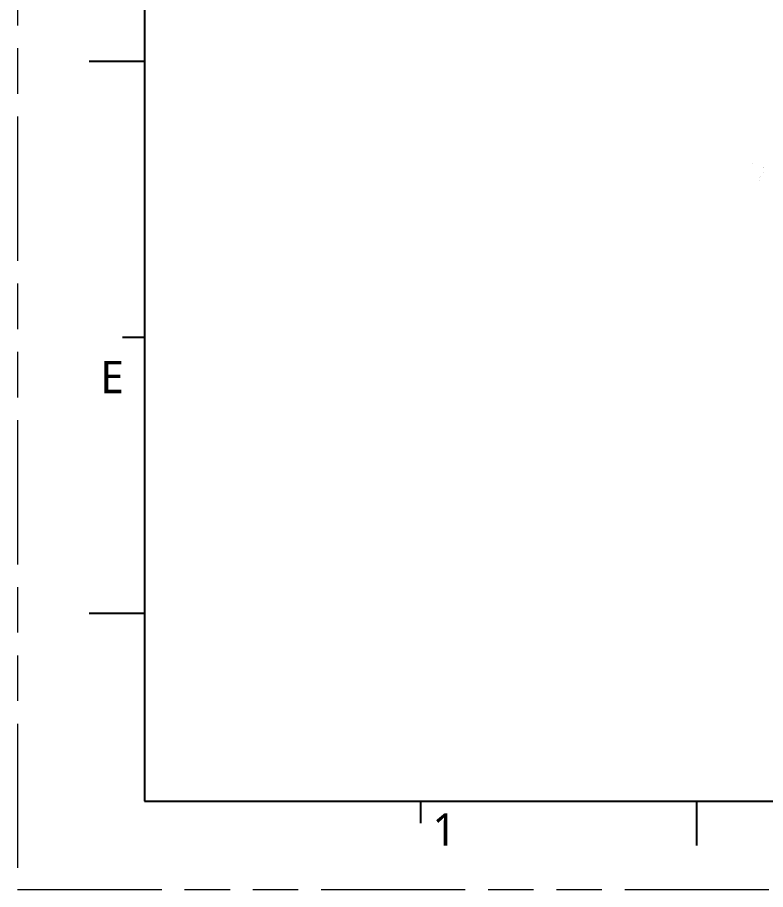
# Model space of a CAD drawing. Extents: x 388 to 686, y 182 to 393.
# Drawn here: x 387.8 to 437.1, y 182.3 to 239.8 of the extents above; entities that cross this region are included whole.
import ezdxf

# ---------------------------------------------------------------- set-up
doc = ezdxf.new("R2010")
doc.units = 0
doc.linetypes.add('PHANTOM', pattern=[29.5, 9.5, -1.5, 3, -1.5, 3, -1.5, 9.5])
doc.layers.get('0').update_dxf_attribs({"color": 9})
doc.layers.add('0PAPERF', color=2, linetype='PHANTOM', lineweight=5, plot=False)
doc.layers.add('DIM', color=3, linetype='Continuous', lineweight=5)
doc.layers.add('quyukuang', color=5, linetype='Continuous')
doc.layers.add('鵬鼎', color=5, linetype='Continuous')
doc.styles.get("Standard").update_dxf_attribs({"font": 'txt.shx'})

msp = doc.modelspace()

# ---------------------------------------------------------------- linework, layer by layer
for p, q in [((396.155, 382.333), (396.155, 188.139)), ((396.155, 236.869), (392.518, 236.869)), ((396.155, 218.686), (394.7, 218.686)), ((396.155, 205.193), (396.155, 200.672)), ((396.155, 200.672), (396.155, 196.15)), ((396.155, 200.503), (392.518, 200.503)), ((396.155, 197.183), (396.155, 192.661)), ((396.155, 192.661), (396.155, 188.139)), ((396.155, 188.139), (676.899, 188.139)), ((414.338, 188.139), (414.338, 186.684)), ((432.521, 188.139), (432.521, 185.23))]:
    msp.add_line(p, q)
at = {"layer": '0PAPERF'}
for p, q in [((387.79, 393.247), (387.79, 182.32)), ((387.79, 182.32), (686.066, 182.32))]:
    msp.add_line(p, q, dxfattribs=at)
at = {"layer": 'quyukuang', "const_width": 0.001}
for points in [[(436.215, 229.132), (436.215, 230.132, -0.414228), (436.315, 230.232), (436.658, 230.232, -0.345835), (436.948, 229.947, -0.225668), (436.862, 229.655), (436.888, 229.623, -0.074506), (436.903, 229.597), (436.941, 229.502, -0.096461), (436.949, 229.465), (436.949, 229.322, -0.351657), (436.658, 229.032), (436.315, 229.032, -0.414228)], [(436.415, 229.755), (436.638, 229.755), (436.71, 229.785, 0.372558), (436.71, 230.001), (436.638, 230.032), (436.415, 230.032)], [(436.415, 229.232), (436.638, 229.232), (436.71, 229.262, 0.320743), (436.71, 229.525), (436.638, 229.555), (436.415, 229.555)]]:
    msp.add_lwpolyline(points, format="xyb", close=True, dxfattribs=at)

# ---------------------------------------------------------------- texts
at = {"layer": 'DIM', "insert": (415.124, 187.339), "char_height": 2.13417, "width": 1.29935, "attachment_point": 1}
msp.add_mtext('{\\fMicrosoft JhengHei|b0|i0|c136|p0;\\C0;1}', dxfattribs=at)
at = {"layer": '鵬鼎', "insert": (393.246, 217.154), "char_height": 2.13417, "width": 4.02557, "attachment_point": 1}
msp.add_mtext('{\\fMicrosoft JhengHei|b0|i0|c136|p0;\\C0;E}', dxfattribs=at)

doc.saveas('drawing.dxf')
